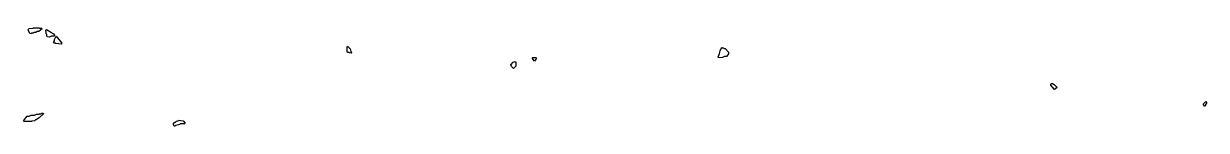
# Model space of a CAD drawing. Header units: millimetres. Extents: x 0 to 8797, y 0 to 732.
import ezdxf

# ---------------------------------------------------------------- set-up
doc = ezdxf.new("R2010")
doc.units = ezdxf.units.MM
doc.layers.add('Y', color=7, linetype='Continuous')

msp = doc.modelspace()

# ---------------------------------------------------------------- linework, layer by layer
at = {"layer": 'Y'}
for points in [[(34.3, 716.5), (38.6, 725.2), (70.1, 728.7), (72.9, 732.1), (115.9, 732.1), (118.7, 728.7), (133, 728.7), (137.4, 723.4), (113, 704.3), (101.6, 704.3), (90.2, 697.4), (78.7, 697.4), (70.2, 690.5), (58.7, 690.5), (55.9, 687), (45.8, 688.8), (34.3, 716.5)], [(171.5, 681.9), (168.6, 685.4), (168.6, 702.6), (165.7, 706.1), (165.7, 713.1), (170.1, 718.3), (207.3, 697.6), (213, 690.7), (221.6, 687.2), (231.7, 675.1), (227.3, 669.8), (207.3, 669.8), (193, 662.9), (174.4, 664.6), (171.5, 668.1), (171.5, 681.9)], [(227.2, 618), (222.9, 623.3), (228.6, 633.7), (228.6, 644), (241.5, 670.1), (283.1, 616.4), (278.7, 611.1), (238.6, 614.5), (235.8, 618), (227.2, 618)], [(2424.4, 545.5), (2421.5, 548.9), (2410.1, 548.9), (2405.7, 554.2), (2405.7, 588.8), (2410.1, 594.1), (2428.8, 575), (2434.5, 554.3), (2440.3, 547.3), (2435.9, 542), (2424.4, 545.5)], [(5168.7, 509.2), (5165.7, 512.8), (5177.2, 540.4), (5180, 561.2), (5193, 587.2), (5195.9, 583.7), (5204.4, 583.7), (5213, 576.8), (5218.7, 576.8), (5243.1, 550.8), (5243.1, 543.9), (5246, 540.4), (5227.3, 517.9), (5213, 517.9), (5198.7, 511), (5168.7, 509.2)], [(3628.6, 443.7), (3622.9, 457.6), (3641.5, 476.6), (3655.9, 480.1), (3660.2, 474.9), (3660.2, 447.2), (3644.4, 428.1), (3628.6, 443.7)], [(3782.9, 505.9), (3787.2, 511.2), (3810.2, 511.2), (3814.5, 505.9), (3798.7, 483.3), (3782.9, 505.9)], [(7640, 305.6), (7640, 312.6), (7644.4, 317.8), (7653, 317.8), (7664.5, 310.9), (7688.9, 288.4), (7667.3, 272.7), (7640, 305.6)], [(8782.9, 150.2), (8777.2, 160.6), (8777.2, 167.6), (8793, 183.2), (8797.4, 177.9), (8797.4, 171), (8791.7, 160.6), (8791.7, 153.7), (8787.3, 148.4), (8782.9, 150.2)], [(27.2, 76.2), (41.5, 76.2), (55.8, 83.1), (81.5, 83.1), (95.8, 90), (115.8, 90), (118.7, 93.4), (130.1, 93.4), (132.9, 96.9), (144.5, 96.9), (148.8, 91.6), (115.9, 62.2), (93, 48.3), (87.3, 48.3), (81.6, 41.5), (61.6, 38), (58.7, 34.5), (2.9, 36.3), (0, 39.8), (27.2, 76.2)], [(1120.1, 1.8), (1114.3, 12.2), (1114.3, 22.6), (1124.4, 31.3), (1130.1, 31.3), (1135.8, 38.2), (1150.1, 41.6), (1152.9, 45.1), (1187.3, 41.6), (1200.3, 22.5), (1195.9, 17.3), (1164.5, 17.3), (1161.6, 13.8), (1133, 6.9), (1124.4, 0), (1120.1, 1.8)]]:
    msp.add_lwpolyline(points, close=True, dxfattribs=at)

doc.saveas('drawing.dxf')
